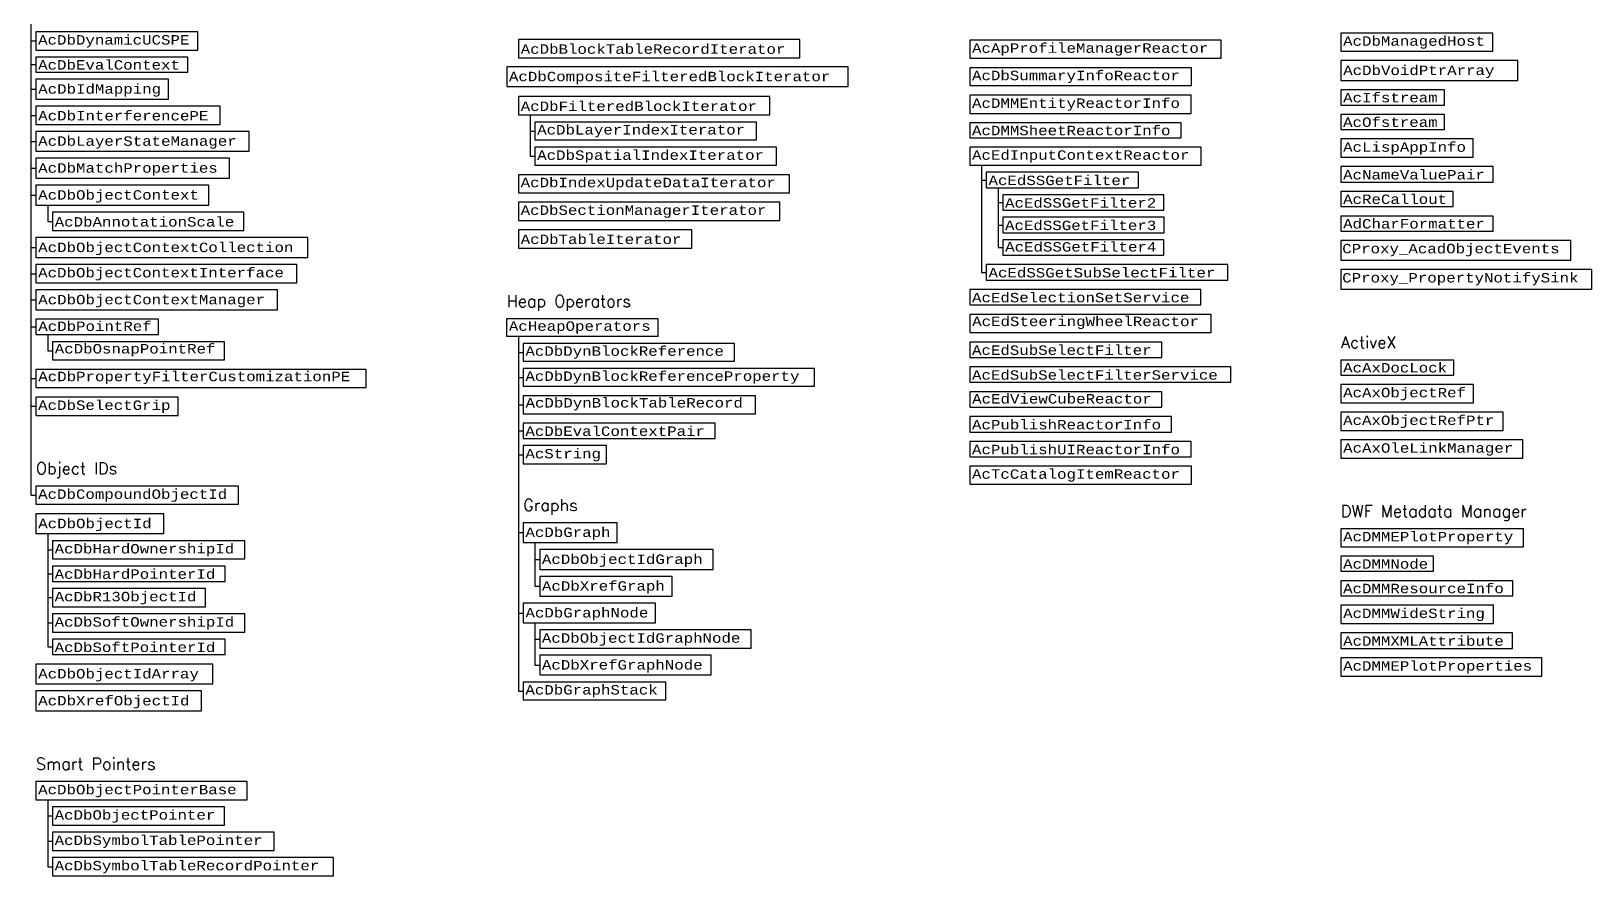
# Model space of a CAD drawing. Header units: inches. Extents: x 350 to 848, y -216 to 10.
# Drawn here: x 429 to 495.2, y -104.5 to -68.7 of the extents above; entities that cross this region are included whole.
import ezdxf

# ---------------------------------------------------------------- set-up
doc = ezdxf.new("R2010")
doc.units = ezdxf.units.IN
doc.header["$MEASUREMENT"] = 0
for name, color, linetype in [('ObjectARX 2009 Unmanaged classes', 7, 'Continuous'), ('ObjectARX 2010 Unmanaged classes', 7, 'Continuous'), ('Unmanaged classes', 7, 'Continuous'), ('Unmanaged classes w .NET Wrappers', 3, 'Continuous')]:
    doc.layers.add(name, color=color, linetype=linetype)
doc.styles.add('Categories', font='romanc.shx', dxfattribs={"height": 0.5})
doc.styles.add('Unmanaged', font='COUR.TTF', dxfattribs={"height": 0.2})

msp = doc.modelspace()

# ---------------------------------------------------------------- linework, layer by layer
for p, q in [((428.968, -88.382), (428.968, -0.743)), ((428.968, -69.103), (429.168, -69.103)), ((428.968, -70.111), (429.168, -70.111)), ((428.968, -71.153), (429.168, -71.153)), ((428.968, -72.262), (429.168, -72.262)), ((450.134, -72.246), (450.134, -73.995)), ((428.968, -73.367), (429.168, -73.367)), ((450.134, -72.927), (450.334, -72.927)), ((450.134, -73.995), (450.334, -73.995)), ((428.968, -74.506), (429.168, -74.506)), ((469.278, -74.379), (469.278, -78.925)), ((469.278, -75.006), (469.478, -75.006)), ((469.978, -75.334), (469.978, -77.87)), ((428.968, -75.649), (429.168, -75.649)), ((429.668, -76.07), (429.668, -76.762)), ((469.978, -75.961), (470.178, -75.961)), ((429.668, -76.762), (429.868, -76.762)), ((469.978, -76.916), (470.178, -76.916)), ((428.968, -77.874), (429.168, -77.874)), ((469.978, -77.87), (470.178, -77.87)), ((428.968, -78.983), (429.168, -78.983)), ((469.278, -78.925), (469.478, -78.925)), ((428.968, -80.092), (429.168, -80.092)), ((428.968, -81.241), (429.168, -81.241)), ((429.668, -81.568), (429.668, -82.256)), ((449.634, -81.639), (449.634, -96.693)), ((429.668, -82.256), (429.868, -82.256)), ((449.634, -82.32), (449.834, -82.32)), ((449.634, -83.381), (449.834, -83.381)), ((428.968, -83.431), (429.168, -83.431)), ((428.968, -84.607), (429.168, -84.607)), ((449.634, -84.542), (449.834, -84.542)), ((449.634, -85.65), (449.834, -85.65)), ((449.634, -86.665), (449.834, -86.665)), ((428.968, -88.382), (429.168, -88.382)), ((428.968, -88.382), (429.168, -88.382)), ((429.668, -90.013), (429.668, -94.821)), ((449.634, -89.97), (449.834, -89.97)), ((450.334, -90.388), (450.334, -92.249)), ((429.668, -90.7), (429.868, -90.7)), ((450.334, -91.11), (450.534, -91.11)), ((429.668, -91.715), (429.868, -91.715)), ((450.334, -92.249), (450.534, -92.249)), ((429.668, -92.73), (429.868, -92.73)), ((429.668, -93.806), (429.868, -93.806)), ((449.634, -93.384), (449.834, -93.384)), ((450.334, -93.802), (450.334, -95.595)), ((450.334, -94.49), (450.534, -94.49)), ((429.668, -94.821), (429.868, -94.821)), ((450.334, -95.595), (450.534, -95.595)), ((449.634, -96.693), (449.834, -96.693)), ((429.668, -101.309), (429.668, -104.148)), ((429.668, -101.997), (429.868, -101.997)), ((429.668, -103.072), (429.868, -103.072)), ((429.668, -104.148), (429.868, -104.148))]:
    msp.add_line(p, q)
for points in [[(429.168, -68.716), (429.168, -69.491), (436.031, -69.491), (436.031, -68.716)], [(484.517, -68.78), (484.517, -69.541), (490.963, -69.541), (490.963, -68.78)], [(449.634, -69.046), (449.634, -69.821), (461.574, -69.821), (461.574, -69.046)], [(468.778, -69.066), (468.778, -69.841), (479.437, -69.841), (479.437, -69.066)], [(429.168, -69.791), (429.168, -70.431), (435.615, -70.431), (435.615, -69.791)], [(484.517, -69.941), (484.517, -70.783), (492.022, -70.783), (492.022, -69.941)], [(429.168, -70.731), (429.168, -71.574), (434.79, -71.574), (434.79, -70.731)], [(449.135, -70.202), (449.135, -71.044), (463.616, -71.044), (463.616, -70.202)], [(468.778, -70.241), (468.778, -71.002), (478.176, -71.002), (478.176, -70.241)], [(449.634, -71.464), (449.634, -72.246), (460.3, -72.246), (460.3, -71.464)], [(468.778, -71.402), (468.778, -72.178), (478.166, -72.178), (478.166, -71.402)], [(484.517, -71.183), (484.517, -71.824), (488.908, -71.824), (488.908, -71.183)], [(429.168, -71.874), (429.168, -72.649), (436.982, -72.649), (436.982, -71.874)], [(450.334, -72.546), (450.334, -73.307), (459.733, -73.307), (459.733, -72.546)], [(468.778, -72.578), (468.778, -73.218), (477.746, -73.218), (477.746, -72.578)], [(484.517, -72.224), (484.517, -72.864), (488.908, -72.864), (488.908, -72.224)], [(429.168, -72.949), (429.168, -73.785), (438.213, -73.785), (438.213, -72.949)], [(484.517, -73.264), (484.517, -74.039), (490.123, -74.039), (490.123, -73.264)], [(429.168, -74.085), (429.168, -74.928), (437.384, -74.928), (437.384, -74.085)], [(450.334, -73.607), (450.334, -74.383), (460.573, -74.383), (460.573, -73.607)], [(468.778, -73.618), (468.778, -74.379), (478.596, -74.379), (478.596, -73.618)], [(449.634, -74.783), (449.634, -75.544), (461.134, -75.544), (461.134, -74.783)], [(469.478, -74.679), (469.478, -75.334), (475.935, -75.334), (475.935, -74.679)], [(484.517, -74.439), (484.517, -75.094), (490.974, -75.094), (490.974, -74.439)], [(429.168, -75.228), (429.168, -76.07), (436.497, -76.07), (436.497, -75.228)], [(449.634, -75.944), (449.634, -76.719), (460.714, -76.719), (460.714, -75.944)], [(470.178, -75.634), (470.178, -76.288), (477.01, -76.288), (477.01, -75.634)], [(484.517, -75.494), (484.517, -76.135), (489.283, -76.135), (489.283, -75.494)], [(429.868, -76.37), (429.868, -77.153), (437.989, -77.153), (437.989, -76.37)], [(470.178, -76.588), (470.178, -77.243), (477.025, -77.243), (477.025, -76.588)], [(484.517, -76.535), (484.517, -77.175), (490.974, -77.175), (490.974, -76.535)], [(449.634, -77.119), (449.634, -77.894), (456.985, -77.894), (456.985, -77.119)], [(429.168, -77.453), (429.168, -78.296), (440.7, -78.296), (440.7, -77.453)], [(470.178, -77.543), (470.178, -78.198), (477.01, -78.198), (477.01, -77.543)], [(484.517, -77.575), (484.517, -78.41), (494.266, -78.41), (494.266, -77.575)], [(429.168, -78.596), (429.168, -79.371), (440.233, -79.371), (440.233, -78.596)], [(469.478, -78.598), (469.478, -79.252), (479.717, -79.252), (479.717, -78.598)], [(484.517, -78.81), (484.517, -79.645), (495.158, -79.645), (495.158, -78.81)], [(429.168, -79.671), (429.168, -80.514), (439.411, -80.514), (439.411, -79.671)], [(468.778, -79.652), (468.778, -80.307), (478.582, -80.307), (478.582, -79.652)], [(468.778, -80.707), (468.778, -81.483), (479.017, -81.483), (479.017, -80.707)], [(429.168, -80.914), (429.168, -81.568), (434.365, -81.568), (434.365, -80.914)], [(449.134, -80.898), (449.134, -81.639), (455.56, -81.639), (455.56, -80.898)], [(429.868, -81.868), (429.868, -82.644), (437.166, -82.644), (437.166, -81.868)], [(449.834, -81.939), (449.834, -82.7), (458.798, -82.7), (458.798, -81.939)], [(468.778, -81.883), (468.778, -82.537), (476.916, -82.537), (476.916, -81.883)], [(484.517, -82.645), (484.517, -83.286), (489.313, -83.286), (489.313, -82.645)], [(429.168, -83.044), (429.168, -83.819), (443.174, -83.819), (443.174, -83.044)], [(449.834, -83), (449.834, -83.761), (462.195, -83.761), (462.195, -83)], [(468.778, -82.937), (468.778, -83.592), (479.842, -83.592), (479.842, -82.937)], [(468.778, -83.992), (468.778, -84.647), (476.916, -84.647), (476.916, -83.992)], [(484.517, -83.686), (484.517, -84.461), (490.134, -84.461), (490.134, -83.686)], [(429.168, -84.219), (429.168, -84.995), (435.205, -84.995), (435.205, -84.219)], [(449.834, -84.161), (449.834, -84.923), (459.681, -84.923), (459.681, -84.161)], [(449.834, -85.323), (449.834, -85.977), (457.972, -85.977), (457.972, -85.323)], [(468.778, -85.047), (468.778, -85.701), (477.326, -85.701), (477.326, -85.047)], [(484.517, -84.861), (484.517, -85.636), (491.394, -85.636), (491.394, -84.861)], [(484.517, -86.036), (484.517, -86.812), (492.234, -86.812), (492.234, -86.036)], [(449.834, -86.277), (449.834, -87.053), (453.363, -87.053), (453.363, -86.277)], [(468.778, -86.101), (468.778, -86.756), (478.166, -86.756), (478.166, -86.101)], [(468.778, -87.156), (468.778, -87.917), (478.176, -87.917), (478.176, -87.156)], [(429.168, -87.995), (429.168, -88.77), (437.754, -88.77), (437.754, -87.995)], [(429.168, -87.995), (429.168, -88.77), (437.754, -88.77), (437.754, -87.995)], [(429.168, -89.17), (429.168, -90.013), (434.588, -90.013), (434.588, -89.17)], [(449.834, -89.553), (449.834, -90.388), (453.827, -90.388), (453.827, -89.553)], [(484.517, -89.812), (484.517, -90.573), (492.256, -90.573), (492.256, -89.812)], [(429.868, -90.313), (429.868, -91.088), (438.034, -91.088), (438.034, -90.313)], [(450.534, -90.688), (450.534, -91.531), (457.891, -91.531), (457.891, -90.688)], [(484.517, -90.973), (484.517, -91.613), (488.438, -91.613), (488.438, -90.973)], [(429.868, -91.388), (429.868, -92.043), (437.194, -92.043), (437.194, -91.388)], [(450.534, -91.831), (450.534, -92.666), (456.153, -92.666), (456.153, -91.831)], [(429.868, -92.343), (429.868, -93.118), (436.354, -93.118), (436.354, -92.343)], [(484.517, -92.013), (484.517, -92.654), (491.804, -92.654), (491.804, -92.013)], [(449.834, -92.966), (449.834, -93.802), (455.443, -93.802), (455.443, -92.966)], [(484.517, -93.054), (484.517, -93.829), (490.986, -93.829), (490.986, -93.054)], [(429.868, -93.418), (429.868, -94.193), (438.034, -94.193), (438.034, -93.418)], [(429.868, -94.493), (429.868, -95.148), (437.194, -95.148), (437.194, -94.493)], [(450.534, -94.102), (450.534, -94.877), (459.498, -94.877), (459.498, -94.102)], [(484.517, -94.229), (484.517, -94.884), (491.8, -94.884), (491.8, -94.229)], [(450.534, -95.177), (450.534, -96.013), (457.804, -96.013), (457.804, -95.177)], [(484.517, -95.284), (484.517, -96.059), (493.043, -96.059), (493.043, -95.284)], [(429.168, -95.548), (429.168, -96.391), (436.674, -96.391), (436.674, -95.548)], [(449.834, -96.313), (449.834, -97.074), (455.891, -97.074), (455.891, -96.313)], [(429.168, -96.691), (429.168, -97.534), (436.189, -97.534), (436.189, -96.691)], [(429.168, -100.534), (429.168, -101.309), (438.132, -101.309), (438.132, -100.534)], [(429.868, -101.609), (429.868, -102.384), (437.166, -102.384), (437.166, -101.609)], [(429.868, -102.684), (429.868, -103.46), (439.267, -103.46), (439.267, -102.684)], [(429.868, -103.76), (429.868, -104.535), (441.788, -104.535), (441.788, -103.76)]]:
    msp.add_lwpolyline(points, close=True)

# ---------------------------------------------------------------- texts
at = {"color": 1, "char_height": 0.5, "attachment_point": 1, "style": 'Categories'}
for s, insert, width in [('Heap Operators', (449.134, -79.898), 6.42598), ('ActiveX', (484.517, -81.645), 4.79624), ('Object IDs', (429.168, -86.995), 5.41932), ('Graphs', (449.834, -88.553), 4.77846), ('DWF Metadata Manager', (484.517, -88.809), 10.99971), ('Smart Pointers', (429.168, -99.534), 8.96376)]:
    msp.add_mtext(s, dxfattribs=dict(at, insert=insert, width=width))
at = {"layer": 'ObjectARX 2009 Unmanaged classes', "char_height": 0.4, "attachment_point": 1}
for s, insert in [('{\\Fcourier new;AcEdSSGetFilter4}', (470.278, -77.643)), ('{\\Fcourier new;AcDbPointRef}', (429.268, -81.014)), ('{\\Fcourier new;AcEdSteeringWheelReactor}', (468.878, -80.807)), ('{\\Fcourier new;AcDbOsnapPointRef}', (429.968, -81.968)), ('{\\Fcourier new;AcDbPropertyFilterCustomizationPE}', (429.268, -83.144)), ('{\\Fcourier new;AcEdViewCubeReactor}', (468.878, -84.092)), ('{\\Fcourier new;AcDbDynBlockTableRecord}', (449.934, -84.261))]:
    msp.add_mtext(s, dxfattribs=dict(at, insert=insert))
at = {"layer": 'ObjectARX 2010 Unmanaged classes', "style": 'Unmanaged'}
msp.add_text('AcDbCompoundObjectId', height=0.4, dxfattribs=at).set_placement((429.263, -88.538))
at = {"layer": 'Unmanaged classes', "style": 'Unmanaged'}
for s, p in [('AcDbDynamicUCSPE', (429.263, -69.259)), ('AcApProfileManagerReactor', (468.872, -69.609)), ('AcDbManagedHost', (484.611, -69.309)), ('AcDbEvalContext', (429.263, -70.32)), ('AcDbSummaryInfoReactor', (468.872, -70.77)), ('AcIfstream', (484.611, -71.712)), ('AcDMMEntityReactorInfo', (468.872, -71.946)), ('AcDbLayerIndexIterator', (450.429, -73.075)), ('AcDMMSheetReactorInfo', (468.872, -73.107)), ('AcOfstream', (484.611, -72.753)), ('AcLispAppInfo', (484.611, -73.808)), ('AcDbSpatialIndexIterator', (450.429, -74.151)), ('AcEdInputContextReactor', (468.872, -74.147)), ('AcEdSSGetFilter', (469.572, -75.222)), ('AcNameValuePair', (484.611, -74.983)), ('AcDbIndexUpdateDataIterator', (449.729, -75.312)), ('AcDbSectionManagerIterator', (449.729, -76.487)), ('AcEdSSGetFilter2', (470.272, -76.177)), ('AcReCallout', (484.611, -76.023)), ('AcEdSSGetFilter3', (470.272, -77.132)), ('AdCharFormatter', (484.611, -77.064)), ('CProxy_AcadObjectEvents', (484.573, -78.118)), ('AcDbObjectContextInterface', (429.263, -79.139)), ('AcEdSSGetSubSelectFilter', (469.572, -79.141)), ('CProxy_PropertyNotifySink', (484.573, -79.354)), ('AcEdSelectionSetService', (468.872, -80.196)), ('AcHeapOperators', (449.229, -81.407)), ('AcDbDynBlockReference', (449.929, -82.468)), ('AcEdSubSelectFilter', (468.872, -82.426)), ('AcAxDocLock', (484.611, -83.174)), ('AcDbDynBlockReferenceProperty', (449.929, -83.53)), ('AcEdSubSelectFilterService', (468.872, -83.481)), ('AcAxObjectRef', (484.611, -84.229)), ('AcDbSelectGrip', (429.263, -84.763)), ('AcPublishReactorInfo', (468.872, -85.59)), ('AcAxObjectRefPtr', (484.611, -85.404)), ('AcDbEvalContextPair', (449.929, -85.866)), ('AcString', (449.929, -86.821)), ('AcPublishUIReactorInfo', (468.872, -86.645)), ('AcAxOleLinkManager', (484.611, -86.58)), ('AcTcCatalogItemReactor', (468.872, -87.685)), ('AcDMMEPlotProperty', (484.611, -90.341)), ('AcDbHardOwnershipId', (429.963, -90.856)), ('AcDMMNode', (484.611, -91.502)), ('AcDbHardPointerId', (429.963, -91.931)), ('AcDbR13ObjectId', (429.963, -92.886)), ('AcDMMResourceInfo', (484.611, -92.542)), ('AcDMMWideString', (484.611, -93.597)), ('AcDbSoftOwnershipId', (429.963, -93.962)), ('AcDbSoftPointerId', (429.963, -95.037)), ('AcDbObjectIdGraphNode', (450.629, -94.645)), ('AcDMMXMLAttribute', (484.611, -94.772)), ('AcDMMEPlotProperties', (484.611, -95.827)), ('AcDbGraphStack', (449.929, -96.842)), ('AcDbObjectPointerBase', (429.263, -101.077)), ('AcDbObjectPointer', (429.963, -102.152)), ('AcDbSymbolTablePointer', (429.963, -103.228)), ('AcDbSymbolTableRecordPointer', (429.963, -104.303))]:
    msp.add_text(s, height=0.4, dxfattribs=at).set_placement(p)
at = {"layer": 'Unmanaged classes w .NET Wrappers', "style": 'Unmanaged'}
for s, p in [('AcDbBlockTableRecordIterator', (449.731, -69.651)), ('AcDbVoidPtrArray', (484.614, -70.552)), ('AcDbCompositeFilteredBlockIterator', (449.232, -70.813)), ('AcDbIdMapping', (429.266, -71.343)), ('AcDbInterferencePE', (429.266, -72.479)), ('AcDbFilteredBlockIterator', (449.731, -72.076)), ('AcDbLayerStateManager', (429.266, -73.554)), ('AcDbMatchProperties', (429.266, -74.697)), ('AcDbObjectContext', (429.266, -75.839)), ('AcDbAnnotationScale', (429.966, -76.982)), ('AcDbTableIterator', (449.731, -77.724)), ('AcDbObjectContextCollection', (429.266, -78.065)), ('AcDbObjectContextManager', (429.266, -80.283)), ('AcDbObjectId', (429.266, -89.782)), ('AcDbGraph', (449.931, -90.157)), ('AcDbObjectIdGraph', (450.631, -91.3)), ('AcDbXrefGraph', (450.631, -92.435)), ('AcDbGraphNode', (449.931, -93.571)), ('AcDbObjectIdArray', (429.266, -96.16)), ('AcDbXrefGraphNode', (450.631, -95.782)), ('AcDbXrefObjectId', (429.266, -97.303))]:
    msp.add_text(s, height=0.4, dxfattribs=at).set_placement(p)

doc.saveas('drawing.dxf')
